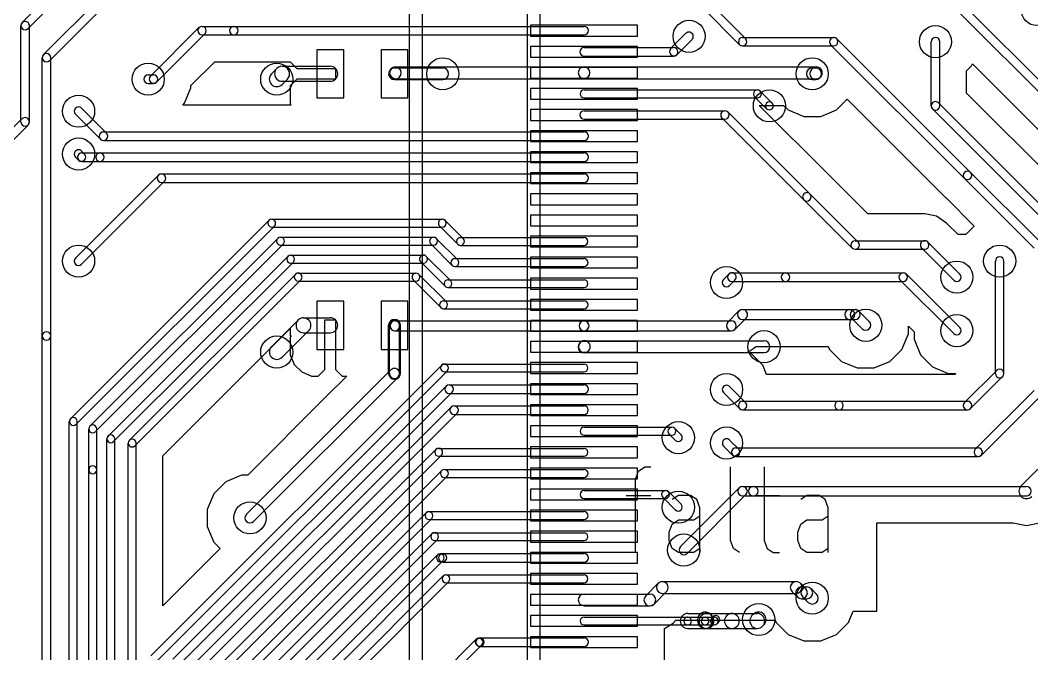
# Model space of a CAD drawing. Extents: x -29274 to 69862, y 24345 to 162744.
# Drawn here: x 10355 to 19800, y 56000 to 61920 of the extents above; entities that cross this region are included whole.
import ezdxf

# ---------------------------------------------------------------- set-up
doc = ezdxf.new("R2010")
doc.units = 0
doc.layers.add('BLACK', color=1, linetype='CONTINUOUS')

msp = doc.modelspace()

# ---------------------------------------------------------------- linework, layer by layer
at = {"layer": 'BLACK'}
for p, q in [((13990, 53771), (13990, 68949)), ((14110, 53771), (14110, 68949)), ((15090, 53771), (15090, 68949)), ((15210, 53771), (15210, 68949)), ((10571, 61599), (11612, 62640)), ((10628, 61542), (11669, 62583)), ((10372, 61898), (10672, 62198)), ((10428, 61842), (10728, 62142)), ((16779, 62098), (17128, 61749)), ((20128, 61098), (19128, 62098)), ((16722, 62041), (17071, 61692)), ((20072, 61042), (19072, 62042)), ((10360, 60970), (10360, 61870)), ((10440, 60970), (10440, 61870)), ((15120, 61873), (15120, 61773)), ((16120, 61873), (15120, 61873)), ((16120, 61773), (16120, 61873)), ((12024, 61852), (11571, 61399)), ((12081, 61795), (11628, 61342)), ((12053, 61863), (12349, 61863)), ((12053, 61783), (12349, 61783)), ((12350, 61863), (15620, 61863)), ((12350, 61783), (15620, 61783)), ((15120, 61773), (16120, 61773)), ((16428, 61655), (16571, 61798)), ((15120, 61676), (15120, 61576)), ((16120, 61676), (15120, 61676)), ((16120, 61576), (16120, 61676)), ((16485, 61598), (16628, 61741)), ((17100, 61760), (17950, 61760)), ((17100, 61680), (17950, 61680)), ((17922, 61691), (19171, 60442)), ((17979, 61748), (19228, 60499)), ((18860, 61120), (18860, 61720)), ((18940, 61120), (18940, 61720)), ((13375, 61645), (13125, 61645)), ((13125, 61645), (13125, 61195)), ((13375, 61195), (13375, 61645)), ((13975, 61645), (13725, 61645)), ((13725, 61645), (13725, 61195)), ((13975, 61195), (13975, 61645)), ((15620, 61666), (16456, 61666)), ((15620, 61586), (16456, 61586)), ((10560, 58970), (10560, 61570)), ((10640, 58970), (10640, 61570)), ((11949, 61309), (12173, 61533)), ((11949, 61309), (12173, 61533)), ((12173, 61533), (12350, 61533)), ((12173, 61533), (12350, 61533)), ((12350, 61533), (12875, 61533)), ((12350, 61533), (12875, 61533)), ((12800, 61490), (13250, 61490)), ((12875, 61533), (12875, 61532)), ((12875, 61533), (12875, 61532)), ((12875, 61532), (12937, 61470)), ((12875, 61532), (12937, 61470)), ((15120, 61576), (16120, 61576)), ((19190, 61446), (19238, 61494)), ((19190, 61446), (19238, 61494)), ((19238, 61494), (19246, 61514)), ((19238, 61494), (19246, 61514)), ((19246, 61514), (19895, 60865)), ((19246, 61514), (19895, 60865)), ((11550, 61410), (11600, 61410)), ((12701, 61420), (12750, 61469)), ((12937, 61470), (13150, 61470)), ((12937, 61470), (13150, 61470)), ((13150, 61470), (13200, 61470)), ((13150, 61470), (13200, 61470)), ((13200, 61470), (13300, 61470)), ((13200, 61470), (13300, 61470)), ((13300, 61470), (13300, 61370)), ((13300, 61470), (13300, 61370)), ((13819, 61468), (13811, 61460)), ((13850, 61475), (14300, 61475)), ((13859, 61484), (15619, 61484)), ((15120, 61479), (15120, 61379)), ((16120, 61479), (15120, 61479)), ((15620, 61484), (17790, 61484)), ((16120, 61379), (16120, 61479)), ((17751, 61468), (17743, 61460)), ((17750, 61475), (17782, 61475)), ((19190, 61240), (19190, 61446)), ((19190, 61240), (19190, 61446)), ((11550, 61330), (11600, 61330)), ((11949, 61290), (11949, 61309)), ((11949, 61290), (11949, 61309)), ((12800, 61321), (12849, 61370)), ((12800, 61350), (13250, 61350)), ((12937, 61370), (12875, 61308)), ((12937, 61370), (12875, 61308)), ((12875, 61308), (12876, 61244)), ((12875, 61308), (12876, 61244)), ((13150, 61370), (12937, 61370)), ((13150, 61370), (12937, 61370)), ((13200, 61370), (13150, 61370)), ((13200, 61370), (13150, 61370)), ((13300, 61370), (13200, 61370)), ((13300, 61370), (13200, 61370)), ((13850, 61365), (14300, 61365)), ((13859, 61374), (15619, 61374)), ((13897, 61390), (13889, 61382)), ((15120, 61379), (16120, 61379)), ((15620, 61374), (17790, 61374)), ((17750, 61365), (17782, 61365)), ((17829, 61390), (17821, 61382)), ((11888, 61144), (11949, 61290)), ((11888, 61144), (11949, 61290)), ((12876, 61244), (12876, 61145)), ((12876, 61244), (12876, 61145)), ((15120, 61282), (15120, 61182)), ((16120, 61282), (15120, 61282)), ((15620, 61269), (17238, 61269)), ((16120, 61182), (16120, 61282)), ((17212, 61206), (17324, 61094)), ((17264, 61258), (17376, 61146)), ((20020, 60410), (19190, 61240)), ((20020, 60410), (19190, 61240)), ((11872, 61128), (11888, 61144)), ((11872, 61128), (11888, 61144)), ((12883, 61128), (11872, 61128)), ((12883, 61128), (11872, 61128)), ((12876, 61145), (12883, 61128)), ((12876, 61145), (12883, 61128)), ((13125, 61195), (13375, 61195)), ((13725, 61195), (13975, 61195)), ((15120, 61182), (16120, 61182)), ((15620, 61195), (17238, 61195)), ((17904, 60476), (17256, 61124)), ((17256, 61124), (17482, 61124)), ((17904, 60476), (17256, 61124)), ((17256, 61124), (17482, 61124)), ((17482, 61124), (17524, 61082)), ((17482, 61124), (17524, 61082)), ((17976, 61082), (18076, 61183)), ((17976, 61082), (18076, 61183)), ((18076, 61183), (18994, 60265)), ((18076, 61183), (18994, 60265)), ((19928, 60148), (18928, 61148)), ((11104, 60810), (10872, 61042)), ((11160, 60866), (10928, 61098)), ((15120, 61085), (15120, 60985)), ((16120, 61085), (15120, 61085)), ((15620, 61075), (16934, 61075)), ((16120, 60985), (16120, 61085)), ((16963, 61063), (17727, 60299)), ((17524, 61082), (17670, 61021)), ((17524, 61082), (17670, 61021)), ((17670, 61021), (17829, 61021)), ((17670, 61021), (17829, 61021)), ((17829, 61021), (17976, 61082)), ((17829, 61021), (17976, 61082)), ((19872, 60092), (18872, 61092)), ((9872, 60499), (10371, 60998)), ((9929, 60442), (10428, 60941)), ((15120, 60985), (16120, 60985)), ((15620, 60995), (16934, 60995)), ((16907, 61007), (17671, 60243)), ((11132, 60878), (15620, 60878)), ((15120, 60888), (15120, 60788)), ((16120, 60888), (15120, 60888)), ((16120, 60788), (16120, 60888)), ((11132, 60798), (15620, 60798)), ((15120, 60788), (16120, 60788)), ((10900, 60614), (10872, 60642)), ((10956, 60670), (10928, 60698)), ((10929, 60681), (11099, 60681)), ((11100, 60681), (15620, 60681)), ((15120, 60691), (15120, 60591)), ((16120, 60691), (15120, 60691)), ((16120, 60591), (16120, 60691)), ((10929, 60601), (11099, 60601)), ((11100, 60601), (15620, 60601)), ((15120, 60591), (16120, 60591)), ((10872, 59698), (11646, 60472)), ((11674, 60484), (15620, 60484)), ((15120, 60494), (15120, 60394)), ((16120, 60494), (15120, 60494)), ((16120, 60394), (16120, 60494)), ((17905, 60475), (17904, 60476)), ((17905, 60475), (17904, 60476)), ((18270, 60110), (17905, 60475)), ((18270, 60110), (17905, 60475)), ((19229, 60498), (19878, 59849)), ((10928, 59642), (11702, 60416)), ((11674, 60404), (15620, 60404)), ((15120, 60394), (16120, 60394)), ((19172, 60441), (19821, 59792)), ((15120, 60297), (15120, 60197)), ((16120, 60297), (15120, 60297)), ((16120, 60197), (16120, 60297)), ((18178, 59848), (17728, 60298)), ((18994, 60265), (18995, 60265)), ((18994, 60265), (18995, 60265)), ((18995, 60265), (18996, 60264)), ((18995, 60265), (18996, 60264)), ((18996, 60264), (19263, 59997)), ((18996, 60264), (19263, 59997)), ((15120, 60197), (16120, 60197)), ((18122, 59792), (17672, 60242)), ((15120, 60100), (15120, 60000)), ((16120, 60100), (15120, 60100)), ((16120, 60000), (16120, 60100)), ((18800, 60110), (18270, 60110)), ((18800, 60110), (18270, 60110)), ((18911, 60088), (18800, 60110)), ((18911, 60088), (18800, 60110)), ((19005, 60025), (18911, 60088)), ((19005, 60025), (18911, 60088)), ((12677, 60049), (10825, 58197)), ((12729, 59997), (10877, 58145)), ((12704, 60061), (14296, 60061)), ((12704, 59987), (14296, 59987)), ((14440, 59828), (14270, 59998)), ((14492, 59880), (14322, 60050)), ((15120, 60000), (16120, 60000)), ((19111, 59919), (19005, 60025)), ((19111, 59919), (19005, 60025)), ((19263, 59997), (19183, 59918)), ((19263, 59997), (19183, 59918)), ((12760, 59882), (11006, 58128)), ((12786, 59893), (14214, 59893)), ((14440, 59682), (14240, 59882)), ((14467, 59890), (15619, 59890)), ((15120, 59903), (15120, 59803)), ((16120, 59903), (15120, 59903)), ((16120, 59803), (16120, 59903)), ((19180, 59919), (19111, 59919)), ((19180, 59919), (19111, 59919)), ((19183, 59918), (19180, 59919)), ((19183, 59918), (19180, 59919)), ((12812, 59830), (11058, 58076)), ((12786, 59819), (14214, 59819)), ((14388, 59630), (14188, 59830)), ((14467, 59816), (15619, 59816)), ((15120, 59803), (16120, 59803)), ((18150, 59860), (18800, 59860)), ((19072, 59492), (18772, 59792)), ((19128, 59548), (18828, 59848)), ((12853, 59713), (11175, 58035)), ((12880, 59725), (14120, 59725)), ((14374, 59486), (14146, 59714)), ((14414, 59693), (15620, 59693)), ((15120, 59706), (15120, 59606)), ((16120, 59706), (15120, 59706)), ((16120, 59606), (16120, 59706)), ((18150, 59780), (18800, 59780)), ((12905, 59661), (11227, 57983)), ((12880, 59651), (14120, 59651)), ((14322, 59434), (14094, 59662)), ((14414, 59619), (15620, 59619)), ((15120, 59606), (16120, 59606)), ((19460, 58620), (19460, 59670)), ((19540, 58620), (19540, 59670)), ((11374, 57996), (12924, 59546)), ((12950, 59557), (14050, 59557)), ((14076, 59546), (14334, 59288)), ((15120, 59509), (15120, 59409)), ((16120, 59509), (15120, 59509)), ((16120, 59409), (16120, 59509)), ((16922, 59499), (16971, 59548)), ((17000, 59560), (17500, 59560)), ((17500, 59560), (18600, 59560)), ((18629, 59548), (19128, 59049)), ((11426, 57944), (12976, 59494)), ((12950, 59483), (14050, 59483)), ((14024, 59494), (14282, 59236)), ((14349, 59496), (15619, 59496)), ((14349, 59422), (15619, 59422)), ((15120, 59409), (16120, 59409)), ((16979, 59442), (17028, 59491)), ((17000, 59480), (17500, 59480)), ((17500, 59480), (18600, 59480)), ((18572, 59491), (19071, 58992)), ((13375, 59295), (13125, 59295)), ((13125, 59295), (13125, 58845)), ((13375, 58845), (13375, 59295)), ((13975, 59295), (13725, 59295)), ((13725, 59295), (13725, 58845)), ((13975, 58845), (13975, 59295)), ((14308, 59299), (15620, 59299)), ((14308, 59225), (15620, 59225)), ((15120, 59312), (15120, 59212)), ((16120, 59312), (15120, 59312)), ((16120, 59212), (16120, 59312)), ((13000, 59140), (13250, 59140)), ((15120, 59212), (16120, 59212)), ((16961, 59099), (17066, 59204)), ((17028, 59032), (17133, 59137)), ((17100, 59217), (18100, 59217)), ((18100, 59217), (18150, 59217)), ((18117, 59136), (18216, 59037)), ((18184, 59203), (18283, 59104)), ((11687, 57851), (12875, 59039)), ((11687, 57851), (12875, 59039)), ((12950, 59119), (12701, 58870)), ((12875, 59039), (12875, 58970)), ((12875, 59039), (12875, 58970)), ((13200, 59020), (13200, 59120)), ((13200, 59120), (13300, 59120)), ((13200, 59020), (13200, 59120)), ((13200, 59120), (13300, 59120)), ((13300, 59120), (13300, 59020)), ((13300, 59120), (13300, 59020)), ((13795, 58620), (13795, 59070)), ((13803, 58620), (13803, 59070)), ((13821, 59033), (13817, 59037)), ((13855, 59112), (15619, 59112)), ((13887, 59099), (13883, 59103)), ((13897, 58620), (13897, 59070)), ((13905, 58620), (13905, 59070)), ((15120, 59115), (15120, 59015)), ((16120, 59115), (15120, 59115)), ((15620, 59112), (16994, 59112)), ((16120, 59015), (16120, 59115)), ((17100, 59123), (18100, 59123)), ((18100, 59123), (18150, 59123)), ((18649, 58990), (18649, 59061)), ((18649, 59061), (18701, 59009)), ((18649, 58990), (18649, 59061)), ((18649, 59061), (18701, 59009)), ((10560, 53970), (10560, 58970)), ((10640, 53970), (10640, 58970)), ((13049, 59020), (12800, 58771)), ((12875, 58970), (12887, 58970)), ((12887, 58970), (12875, 58958)), ((12875, 58970), (12887, 58970)), ((12887, 58970), (12875, 58958)), ((12875, 58958), (12876, 58894)), ((12875, 58958), (12876, 58894)), ((13000, 59000), (13250, 59000)), ((13200, 58970), (13200, 59020)), ((13200, 58970), (13200, 59020)), ((13200, 58657), (13200, 58970)), ((13200, 58657), (13200, 58970)), ((13300, 59020), (13300, 58970)), ((13300, 59020), (13300, 58970)), ((13300, 58970), (13300, 58657)), ((13300, 58970), (13300, 58657)), ((13855, 59018), (15619, 59018)), ((15120, 59015), (16120, 59015)), ((15620, 59018), (16994, 59018)), ((18588, 58844), (18649, 58990)), ((18588, 58844), (18649, 58990)), ((18701, 59009), (18701, 58941)), ((18701, 59009), (18701, 58941)), ((18701, 58941), (18762, 58794)), ((18701, 58941), (18762, 58794)), ((12876, 58894), (12876, 58795)), ((12876, 58894), (12876, 58795)), ((13125, 58845), (13375, 58845)), ((13725, 58845), (13975, 58845)), ((15120, 58918), (15120, 58818)), ((16120, 58918), (15120, 58918)), ((15581, 58907), (15583, 58909)), ((15622, 58925), (17300, 58925)), ((16120, 58818), (16120, 58918)), ((17150, 58819), (17205, 58855)), ((17150, 58819), (17205, 58855)), ((17205, 58855), (17223, 58873)), ((17205, 58855), (17223, 58873)), ((17223, 58873), (17899, 58873)), ((17223, 58873), (17899, 58873)), ((17899, 58873), (17912, 58844)), ((17899, 58873), (17912, 58844)), ((17912, 58844), (18024, 58732)), ((17912, 58844), (18024, 58732)), ((18476, 58732), (18588, 58844)), ((18476, 58732), (18588, 58844)), ((12876, 58795), (12914, 58704)), ((12876, 58795), (12914, 58704)), ((15120, 58818), (16120, 58818)), ((15622, 58815), (17300, 58815)), ((15659, 58829), (15661, 58831)), ((17176, 58808), (17150, 58819)), ((17176, 58808), (17150, 58819)), ((17288, 58696), (17176, 58808)), ((17288, 58696), (17176, 58808)), ((18762, 58794), (18874, 58682)), ((18762, 58794), (18874, 58682)), ((14290, 58698), (11573, 55981)), ((12467, 57304), (13816, 58653)), ((12914, 58704), (12984, 58634)), ((12914, 58704), (12984, 58634)), ((13138, 58595), (13200, 58657)), ((13138, 58595), (13200, 58657)), ((13300, 58657), (13362, 58595)), ((13300, 58657), (13362, 58595)), ((14317, 58708), (15619, 58708)), ((15120, 58721), (15120, 58621)), ((16120, 58721), (15120, 58721)), ((16120, 58621), (16120, 58721)), ((17323, 58610), (17288, 58696)), ((17323, 58610), (17288, 58696)), ((18024, 58732), (18170, 58671)), ((18024, 58732), (18170, 58671)), ((18170, 58671), (18329, 58671)), ((18170, 58671), (18329, 58671)), ((18329, 58671), (18476, 58732)), ((18329, 58671), (18476, 58732)), ((18874, 58682), (19020, 58621)), ((18874, 58682), (19020, 58621)), ((14343, 58645), (11626, 55928)), ((12534, 57237), (13883, 58586)), ((12984, 58634), (13076, 58596)), ((12984, 58634), (13076, 58596)), ((13076, 58596), (13138, 58595)), ((13076, 58596), (13138, 58595)), ((13405, 58596), (13200, 58391)), ((13405, 58596), (13200, 58391)), ((13362, 58595), (13405, 58596)), ((13362, 58595), (13405, 58596)), ((14317, 58634), (15619, 58634)), ((15120, 58621), (16120, 58621)), ((18000, 58610), (17323, 58610)), ((18000, 58610), (17323, 58610)), ((19080, 58610), (18000, 58610)), ((19080, 58610), (18000, 58610)), ((19020, 58621), (19091, 58621)), ((19020, 58621), (19091, 58621)), ((19091, 58621), (19080, 58610)), ((19091, 58621), (19080, 58610)), ((19472, 58648), (19172, 58348)), ((19528, 58592), (19228, 58292)), ((14331, 58502), (11780, 55951)), ((14360, 58514), (15620, 58514)), ((15120, 58524), (15120, 58424)), ((16120, 58524), (15120, 58524)), ((16120, 58424), (16120, 58524)), ((17128, 58348), (16978, 58498)), ((14388, 58445), (11837, 55894)), ((13200, 58391), (12479, 57669)), ((13200, 58391), (12479, 57669)), ((14360, 58434), (15620, 58434)), ((15120, 58424), (16120, 58424)), ((17072, 58292), (16922, 58442)), ((19272, 57913), (19821, 58462)), ((19329, 57856), (19878, 58405)), ((14378, 58306), (11951, 55879)), ((14407, 58317), (15619, 58317)), ((15120, 58327), (15120, 58227)), ((16120, 58327), (15120, 58327)), ((16120, 58227), (16120, 58327)), ((17100, 58360), (18000, 58360)), ((17100, 58280), (18000, 58280)), ((18000, 58360), (19200, 58360)), ((18000, 58280), (19200, 58280)), ((14435, 58249), (12008, 55822)), ((14407, 58237), (15619, 58237)), ((15120, 58227), (16120, 58227)), ((10813, 53438), (10813, 58170)), ((10887, 53438), (10887, 58170)), ((10995, 57720), (10995, 58102)), ((11069, 57720), (11069, 58102)), ((15120, 58130), (15120, 58030)), ((16120, 58130), (15120, 58130)), ((15620, 58117), (16440, 58117)), ((16120, 58030), (16120, 58130)), ((16466, 58106), (16526, 58046)), ((11163, 53120), (11163, 58008)), ((11237, 53120), (11237, 58008)), ((15120, 58030), (16120, 58030)), ((15620, 58043), (16440, 58043)), ((16414, 58054), (16474, 57994)), ((17064, 57913), (16979, 57998)), ((11363, 52970), (11363, 57970)), ((11437, 52970), (11437, 57970)), ((14236, 57910), (12123, 55797)), ((14263, 57920), (15619, 57920)), ((15120, 57933), (15120, 57833)), ((16120, 57933), (15120, 57933)), ((16120, 57833), (16120, 57933)), ((17007, 57856), (16922, 57941)), ((17036, 57924), (19300, 57924)), ((20050, 57919), (19701, 57570)), ((11687, 56447), (11687, 57851)), ((11687, 56447), (11687, 57851)), ((14289, 57857), (12176, 55744)), ((14263, 57846), (15619, 57846)), ((15120, 57833), (16120, 57833)), ((17036, 57844), (19300, 57844)), ((10995, 53352), (10995, 57720)), ((11069, 53352), (11069, 57720)), ((14290, 57712), (12324, 55746)), ((14316, 57723), (15620, 57723)), ((15120, 57736), (15120, 57636)), ((16120, 57736), (15120, 57736)), ((16100, 57632), (16128, 57708)), ((16120, 57636), (16120, 57736)), ((16128, 57708), (16186, 57746)), ((16186, 57746), (16243, 57746)), ((16986, 57060), (16986, 57746)), ((17300, 57746), (17300, 57060)), ((12421, 57669), (12274, 57608)), ((12421, 57669), (12274, 57608)), ((14342, 57660), (12376, 55694)), ((12479, 57669), (12421, 57669)), ((12479, 57669), (12421, 57669)), ((14316, 57649), (15620, 57649)), ((15120, 57636), (16120, 57636)), ((16100, 56946), (16100, 57632)), ((12274, 57608), (12162, 57496)), ((12274, 57608), (12162, 57496)), ((15120, 57539), (15120, 57439)), ((16120, 57539), (15120, 57539)), ((15620, 57526), (16380, 57526)), ((16120, 57439), (16120, 57539)), ((17068, 57551), (16519, 57002)), ((17100, 57565), (17200, 57565)), ((17200, 57565), (19750, 57565)), ((12162, 57496), (12101, 57350)), ((12162, 57496), (12101, 57350)), ((15120, 57439), (16120, 57439)), ((15620, 57452), (16380, 57452)), ((16014, 57480), (16243, 57480)), ((16354, 57463), (16473, 57344)), ((16407, 57516), (16526, 57397)), ((16500, 57480), (16443, 57441)), ((16614, 57480), (16500, 57480)), ((17131, 57488), (16582, 56939)), ((16671, 57441), (16614, 57480)), ((16700, 57365), (16671, 57441)), ((17100, 57475), (17200, 57475)), ((17200, 57475), (19750, 57475)), ((17214, 57480), (17443, 57480)), ((17700, 57480), (17643, 57441)), ((17814, 57480), (17700, 57480)), ((17871, 57441), (17814, 57480)), ((17900, 57365), (17871, 57441)), ((12101, 57350), (12101, 57191)), ((12101, 57350), (12101, 57191)), ((15120, 57342), (15120, 57242)), ((16120, 57342), (15120, 57342)), ((16120, 57242), (16120, 57342)), ((16700, 56946), (16700, 57365)), ((17900, 56946), (17900, 57365)), ((14145, 57318), (12524, 55697)), ((14198, 57265), (12577, 55644)), ((14172, 57329), (15620, 57329)), ((14172, 57255), (15620, 57255)), ((15120, 57242), (16120, 57242)), ((16443, 57213), (16500, 57251)), ((16500, 57251), (16643, 57251)), ((16643, 57251), (16700, 57289)), ((17643, 57213), (17700, 57251)), ((17700, 57251), (17843, 57251)), ((17843, 57251), (17900, 57289)), ((12101, 57191), (12162, 57044)), ((12101, 57191), (12162, 57044)), ((15120, 57145), (15120, 57045)), ((16120, 57145), (15120, 57145)), ((16120, 57045), (16120, 57145)), ((16414, 57137), (16443, 57213)), ((17614, 57137), (17643, 57213)), ((18353, 56400), (18353, 57225)), ((18353, 57225), (19625, 57225)), ((18353, 56400), (18353, 57225)), ((18353, 57225), (19625, 57225)), ((19625, 57225), (19627, 57224)), ((19625, 57225), (19627, 57224)), ((19627, 57224), (19750, 57200)), ((19627, 57224), (19750, 57200)), ((19750, 57200), (19873, 57224)), ((19750, 57200), (19873, 57224)), ((14198, 57122), (12717, 55641)), ((14251, 57069), (12770, 55588)), ((14225, 57132), (15619, 57132)), ((14225, 57058), (15619, 57058)), ((16414, 57060), (16414, 57137)), ((16443, 56984), (16414, 57060)), ((17014, 56984), (16986, 57060)), ((17300, 57060), (17328, 56984)), ((17614, 57060), (17614, 57137)), ((17643, 56984), (17614, 57060)), ((12223, 56983), (11687, 56447)), ((12223, 56983), (11687, 56447)), ((12162, 57044), (12223, 56983)), ((12162, 57044), (12223, 56983)), ((15120, 57045), (16120, 57045)), ((16500, 56946), (16443, 56984)), ((16700, 56984), (16643, 56946)), ((17072, 56946), (17014, 56984)), ((17328, 56984), (17386, 56946)), ((17700, 56946), (17643, 56984)), ((17900, 56984), (17843, 56946)), ((14251, 56924), (12886, 55559)), ((14304, 56871), (12939, 55506)), ((14278, 56935), (14300, 56935)), ((14278, 56861), (14300, 56861)), ((14300, 56938), (15620, 56938)), ((14300, 56858), (15620, 56858)), ((15120, 56948), (15120, 56848)), ((16120, 56948), (15120, 56948)), ((16120, 56848), (16120, 56948)), ((16643, 56946), (16500, 56946)), ((17386, 56946), (17443, 56946)), ((17843, 56946), (17700, 56946)), ((15120, 56848), (16120, 56848)), ((14304, 56728), (13055, 55479)), ((14357, 56675), (13108, 55426)), ((14331, 56738), (15619, 56738)), ((15120, 56751), (15120, 56651)), ((16120, 56751), (15120, 56751)), ((16120, 56651), (16120, 56751)), ((16350, 56675), (17600, 56675)), ((14331, 56664), (15619, 56664)), ((15120, 56651), (16120, 56651)), ((16195, 56543), (16311, 56659)), ((16273, 56465), (16389, 56581)), ((17561, 56581), (17611, 56531)), ((17639, 56659), (17689, 56609)), ((17650, 56625), (17700, 56625)), ((17739, 56609), (17789, 56559)), ((15120, 56554), (15120, 56454)), ((16120, 56554), (15120, 56554)), ((15620, 56559), (16234, 56559)), ((16120, 56454), (16120, 56554)), ((16350, 56565), (17600, 56565)), ((17650, 56515), (17700, 56515)), ((17661, 56531), (17711, 56481)), ((15120, 56454), (16120, 56454)), ((15620, 56449), (16234, 56449)), ((18088, 56294), (18132, 56400)), ((18088, 56294), (18132, 56400)), ((18132, 56400), (18353, 56400)), ((18132, 56400), (18353, 56400)), ((15120, 56357), (15120, 56257)), ((16120, 56357), (15120, 56357)), ((15620, 56344), (16586, 56344)), ((16120, 56257), (16120, 56357)), ((16450, 56288), (16477, 56315)), ((16450, 56288), (16477, 56315)), ((16477, 56315), (17403, 56315)), ((16477, 56315), (17403, 56315)), ((16587, 56377), (16999, 56377)), ((16587, 56344), (16749, 56344)), ((16680, 56308), (16680, 56320)), ((16750, 56344), (16836, 56344)), ((16763, 56377), (16999, 56377)), ((16812, 56357), (16799, 56370)), ((16810, 56334), (16823, 56347)), ((16820, 56308), (16820, 56320)), ((16863, 56281), (16876, 56294)), ((17000, 56377), (17236, 56377)), ((17200, 56370), (17187, 56357)), ((17403, 56315), (17412, 56294)), ((17403, 56315), (17412, 56294)), ((17412, 56294), (17524, 56182)), ((17412, 56294), (17524, 56182)), ((17976, 56182), (18088, 56294)), ((17976, 56182), (18088, 56294)), ((15120, 56257), (16120, 56257)), ((15620, 56270), (16586, 56270)), ((16369, 56109), (16369, 56207)), ((16369, 56207), (16370, 56207)), ((16369, 56109), (16369, 56207)), ((16369, 56207), (16370, 56207)), ((16370, 56236), (16450, 56288)), ((16370, 56236), (16450, 56288)), ((16370, 56207), (16370, 56236)), ((16370, 56207), (16370, 56236)), ((16587, 56270), (16749, 56270)), ((16587, 56237), (16999, 56237)), ((16713, 56258), (16700, 56271)), ((16750, 56270), (16836, 56270)), ((16763, 56237), (16999, 56237)), ((17000, 56237), (17236, 56237)), ((17299, 56271), (17286, 56258)), ((14613, 56136), (13224, 54747)), ((14640, 56147), (14650, 56147)), ((14650, 56150), (15620, 56150)), ((15120, 56160), (15120, 56060)), ((16120, 56160), (15120, 56160)), ((16120, 56060), (16120, 56160)), ((16369, 56012), (16369, 56109)), ((16369, 56012), (16369, 56109)), ((17524, 56182), (17670, 56121)), ((17524, 56182), (17670, 56121)), ((17670, 56121), (17829, 56121)), ((17670, 56121), (17829, 56121)), ((17829, 56121), (17976, 56182)), ((17829, 56121), (17976, 56182)), ((14666, 56083), (13277, 54694)), ((14640, 56073), (14650, 56073)), ((14650, 56070), (15620, 56070)), ((15120, 56060), (16120, 56060)), ((16369, 56010), (16369, 56012)), ((16369, 56010), (16369, 56012)), ((16369, 55912), (16369, 56010)), ((16369, 55912), (16369, 56010))]:
    msp.add_line(p, q, dxfattribs=at)
for centre in [(19850, 62020), (16600, 61770), (18900, 61720), (11550, 61370), (12750, 61370), (14300, 61420), (17750, 61420), (10900, 61070), (17350, 61120), (10900, 60670), (10900, 59670), (19500, 59670), (16950, 59470), (19100, 59520), (18250, 59070), (19100, 59020), (12750, 58820), (17300, 58870), (16950, 58470), (16500, 58020), (16950, 57970), (16500, 57370), (12500, 57270), (16550, 56970), (17750, 56520), (17250, 56320)]:
    msp.add_circle(centre, 150, dxfattribs=at)
for centre, radius, start, end in [((10400, 61870), 40, 360, 540), ((10400, 61870), 40, 135, 315), ((12053, 61823), 40, 90, 270), ((12052, 61823), 40, -45, 135), ((12350, 61823), 40, 90, 270), ((12349, 61823), 40, 270, 450), ((15620, 61823), 40, 270, 450), ((16599, 61769), 40, 315, 495), ((17100, 61720), 40, 90, 270), ((17100, 61720), 40, 225, 405), ((17951, 61719), 40, 45, 225), ((17950, 61720), 40, 270, 450), ((18900, 61720), 40, 360, 540), ((10600, 61570), 40, 360, 540), ((10600, 61571), 40, 135, 315), ((15620, 61626), 40, 90, 270), ((16457, 61627), 40, 135, 315), ((16456, 61626), 40, 270, 450), ((12800, 61420), 70, 90, 270), ((12800, 61420), 70, 315, 495), ((13250, 61420), 70, 270, 450), ((11550, 61370), 40, 90, 270), ((11600, 61371), 40, 135, 315), ((11600, 61370), 40, 270, 450), ((12750, 61370), 70, 135, 315), ((13850, 61420), 55, 90, 270), ((13850, 61421), 55, 135, 315), ((13859, 61429), 55, 90, 270), ((13858, 61429), 55, -45, 135), ((14300, 61420), 55, 270, 450), ((15620, 61429), 55, 90, 270), ((15619, 61429), 55, 270, 450), ((17750, 61420), 55, 90, 270), ((17782, 61421), 55, 135, 315), ((17790, 61429), 55, -45, 135), ((17782, 61420), 55, 270, 450), ((17790, 61429), 55, 270, 450), ((15620, 61232), 37, 90, 270), ((17238, 61232), 37, 45, 225), ((17238, 61232), 37, 270, 450), ((10900, 61070), 40, 405, 585), ((17350, 61120), 37, 0, 180), ((17350, 61120), 37, 180, 360), ((17350, 61120), 37, 225, 405), ((18900, 61120), 40, 405, 585), ((18900, 61120), 40, 180, 360), ((15620, 61035), 40, 90, 270), ((16935, 61035), 40, 45, 225), ((16934, 61035), 40, 270, 450), ((10400, 60970), 40, 180, 360), ((10400, 60970), 40, 315, 495), ((11132, 60838), 40, 90, 270), ((11132, 60838), 40, 225, 405), ((15620, 60838), 40, 270, 450), ((10900, 60670), 40, 405, 585), ((10929, 60641), 40, 90, 270), ((10928, 60642), 40, 225, 405), ((11100, 60641), 40, 90, 270), ((11099, 60641), 40, 270, 450), ((15620, 60641), 40, 270, 450), ((11674, 60444), 40, 90, 270), ((11674, 60444), 40, 315, 495), ((15620, 60444), 40, 270, 450), ((19200, 60470), 40, 45, 225), ((19199, 60471), 40, 225, 405), ((17700, 60270), 40, 405, 585), ((17699, 60271), 40, 225, 405), ((12704, 60024), 37, 90, 270), ((12703, 60023), 37, -45, 135), ((14296, 60024), 37, 405, 585), ((14296, 60024), 37, 270, 450), ((12786, 59856), 37, 90, 270), ((12786, 59856), 37, -45, 135), ((14214, 59856), 37, 405, 585), ((14214, 59856), 37, 270, 450), ((14467, 59853), 37, 90, 270), ((14466, 59854), 37, 225, 405), ((15619, 59853), 37, 270, 450), ((18150, 59820), 40, 90, 270), ((18150, 59820), 40, 225, 405), ((18800, 59820), 40, 405, 585), ((18800, 59820), 40, 270, 450), ((10900, 59670), 40, 135, 315), ((12880, 59688), 37, 90, 270), ((12879, 59687), 37, -45, 135), ((14120, 59688), 37, 405, 585), ((14120, 59688), 37, 270, 450), ((14414, 59656), 37, 90, 270), ((15620, 59656), 37, 270, 450), ((19500, 59670), 40, 360, 540), ((14414, 59656), 37, 225, 405), ((12950, 59520), 37, 90, 270), ((12950, 59520), 37, 315, 495), ((14050, 59520), 37, 45, 225), ((14050, 59520), 37, 270, 450), ((17000, 59520), 40, 90, 270), ((17000, 59520), 40, 315, 495), ((17500, 59520), 40, 90, 270), ((17500, 59520), 40, 270, 450), ((18600, 59520), 40, 45, 225), ((18600, 59520), 40, 270, 450), ((19100, 59520), 40, 225, 405), ((14349, 59459), 37, 90, 270), ((14348, 59460), 37, 225, 405), ((15619, 59459), 37, 270, 450), ((16950, 59470), 40, 135, 315), ((14308, 59262), 37, 90, 270), ((14308, 59262), 37, 225, 405), ((15620, 59262), 37, 270, 450), ((13000, 59070), 70, 90, 270), ((12999, 59069), 70, -45, 135), ((13250, 59070), 70, 270, 450), ((13850, 59070), 55, 360, 540), ((17100, 59170), 47, 90, 270), ((17099, 59170), 47, 315, 495), ((18100, 59170), 47, 90, 270), ((18100, 59170), 47, 270, 450), ((18151, 59169), 47, 45, 225), ((18150, 59170), 47, 270, 450), ((13850, 59070), 47, 360, 540), ((13850, 59070), 47, 405, 585), ((13855, 59065), 47, 90, 270), ((13854, 59066), 47, 225, 405), ((15620, 59065), 47, 90, 270), ((15619, 59065), 47, 270, 450), ((16995, 59066), 47, 135, 315), ((16994, 59065), 47, 270, 450), ((18249, 59071), 47, 225, 405), ((19100, 59020), 40, 225, 405), ((10600, 58970), 40, 360, 540), ((10600, 58970), 40, 180, 360), ((12751, 58821), 70, 135, 315), ((15620, 58868), 55, 135, 315), ((15622, 58870), 55, 90, 270), ((15622, 58870), 55, 315, 495), ((17300, 58870), 55, 270, 450), ((13850, 58620), 47, 315, 495), ((14317, 58671), 37, 90, 270), ((14316, 58671), 37, -45, 135), ((15619, 58671), 37, 270, 450), ((19500, 58620), 40, -45, 135), ((13850, 58620), 55, 180, 360), ((13850, 58620), 47, 180, 360), ((19500, 58620), 40, 180, 360), ((14360, 58474), 40, 90, 270), ((14360, 58474), 40, -45, 135), ((15620, 58474), 40, 270, 450), ((16950, 58470), 40, 405, 585), ((14407, 58277), 40, 90, 270), ((14406, 58277), 40, -45, 135), ((15619, 58277), 40, 270, 450), ((17100, 58320), 40, 90, 270), ((17100, 58320), 40, 225, 405), ((18000, 58320), 40, 90, 270), ((18000, 58320), 40, 270, 450), ((19200, 58320), 40, 135, 315), ((19200, 58320), 40, 270, 450), ((10850, 58170), 37, 360, 540), ((10851, 58171), 37, 135, 315), ((11032, 58102), 37, 360, 540), ((11032, 58102), 37, 135, 315), ((15620, 58080), 37, 90, 270), ((16440, 58080), 37, 45, 225), ((16440, 58080), 37, 270, 450), ((11200, 58008), 37, 360, 540), ((11201, 58009), 37, 135, 315), ((11400, 57970), 37, 360, 540), ((11400, 57970), 37, 135, 315), ((16500, 58020), 37, 225, 405), ((16951, 57969), 40, 405, 585), ((14263, 57883), 37, 90, 270), ((14262, 57883), 37, -45, 135), ((15619, 57883), 37, 270, 450), ((17036, 57884), 40, 90, 270), ((17035, 57885), 40, 225, 405), ((19301, 57885), 40, 135, 315), ((19300, 57884), 40, 270, 450), ((11032, 57720), 37, 360, 540), ((11032, 57720), 37, 180, 360), ((14316, 57686), 37, 90, 270), ((14316, 57686), 37, -45, 135), ((15620, 57686), 37, 270, 450), ((15620, 57489), 37, 90, 270), ((16381, 57489), 37, 45, 225), ((16380, 57489), 37, 270, 450), ((17100, 57520), 45, 90, 270), ((17099, 57519), 45, -45, 135), ((17200, 57520), 45, 90, 270), ((17200, 57520), 45, 270, 450), ((19750, 57520), 70, 135, 315), ((19750, 57520), 45, 270, 450), ((16499, 57371), 37, 225, 405), ((12500, 57270), 47, 135, 315), ((14172, 57292), 37, 90, 270), ((14171, 57291), 37, -45, 135), ((15620, 57292), 37, 270, 450), ((14225, 57095), 37, 90, 270), ((14224, 57095), 37, -45, 135), ((15619, 57095), 37, 270, 450), ((16551, 56971), 45, 135, 315), ((14278, 56898), 37, 90, 270), ((14277, 56897), 37, -45, 135), ((14300, 56898), 40, 90, 270), ((14300, 56898), 37, 270, 450), ((15620, 56898), 40, 270, 450), ((14331, 56701), 37, 90, 270), ((14330, 56701), 37, -45, 135), ((15619, 56701), 37, 270, 450), ((16350, 56620), 55, 90, 270), ((16350, 56620), 55, 315, 495), ((17600, 56620), 55, 45, 225), ((17600, 56620), 55, 270, 450), ((17650, 56570), 55, 90, 270), ((17650, 56570), 55, 225, 405), ((17700, 56570), 55, 45, 225), ((17700, 56570), 55, 270, 450), ((15620, 56504), 55, 90, 270), ((16234, 56504), 55, 135, 315), ((16234, 56504), 55, 270, 450), ((17750, 56520), 55, 225, 405), ((16750, 56320), 70, 360, 540), ((16750, 56320), 70, 405, 585), ((17249, 56320), 70, -45, 135), ((15620, 56307), 37, 90, 270), ((16587, 56307), 70, 90, 270), ((16587, 56307), 37, 90, 270), ((16586, 56307), 37, 270, 450), ((16750, 56308), 70, 180, 360), ((16763, 56307), 70, 90, 270), ((16762, 56308), 70, 225, 405), ((16750, 56307), 37, 90, 270), ((16749, 56307), 37, 270, 450), ((16837, 56308), 37, 135, 315), ((16849, 56320), 37, 315, 495), ((16836, 56307), 37, 270, 450), ((17000, 56307), 70, 90, 270), ((16999, 56307), 70, 270, 450), ((16999, 56307), 70, 270, 450), ((17237, 56308), 70, 135, 315), ((17236, 56307), 70, 270, 450), ((14640, 56110), 37, 90, 270), ((14650, 56110), 40, 90, 270), ((14639, 56109), 37, -45, 135), ((14650, 56110), 37, 270, 450), ((15620, 56110), 40, 270, 450)]:
    msp.add_arc(centre, radius, start, end, dxfattribs=at)

doc.saveas('drawing.dxf')
